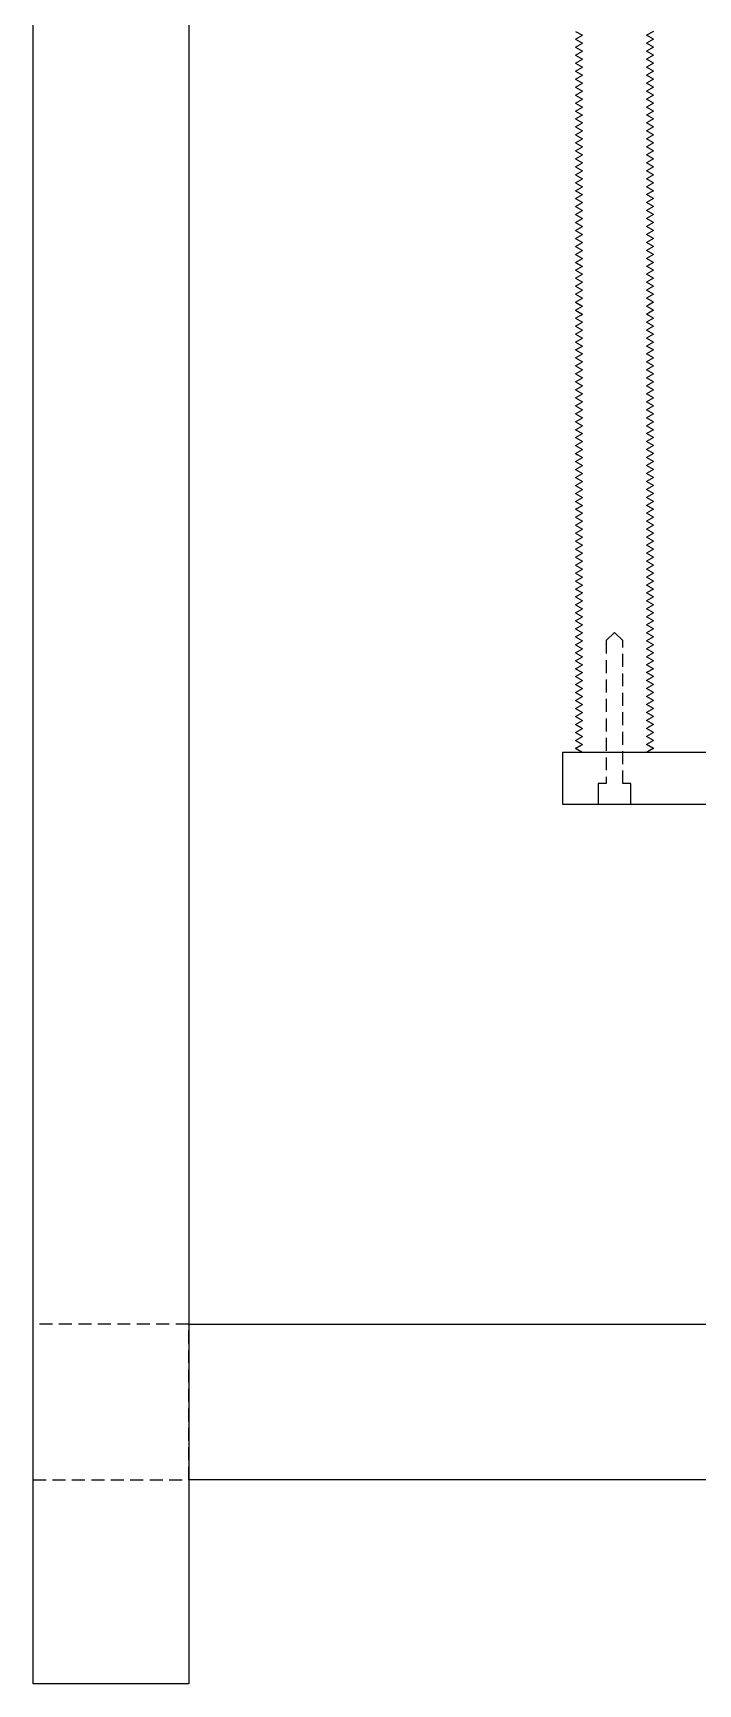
# Model space of a CAD drawing. Header units: centimetres. Extents: x -4347 to 28631, y 41590 to 109107.
# Drawn here: x 9736.6 to 9899.3, y 49263.9 to 49668 of the extents above; entities that cross this region are included whole.
import ezdxf

# ---------------------------------------------------------------- set-up
doc = ezdxf.new("R2010")
doc.units = ezdxf.units.CM
doc.header["$LTSCALE"] = 0.5
doc.linetypes.add('DASHED2', pattern=[9.525, 6.35, -3.175])

msp = doc.modelspace()

# ---------------------------------------------------------------- linework, layer by layer
for p, q in [((9736.593, 49263.88), (9736.593, 50343.88)), ((9774.693, 50328.099), (9774.693, 49263.88)), ((9869.375, 49668.424), (9871.067, 49667.448)), ((9888.425, 49668.424), (9886.733, 49667.448)), ((9869.375, 49666.474), (9871.067, 49667.451)), ((9869.375, 49666.474), (9871.067, 49665.498)), ((9869.375, 49664.524), (9871.067, 49665.501)), ((9869.375, 49664.524), (9871.067, 49663.548)), ((9888.425, 49666.474), (9886.733, 49667.451)), ((9888.425, 49666.474), (9886.733, 49665.498)), ((9888.425, 49664.524), (9886.733, 49665.501)), ((9888.425, 49664.524), (9886.733, 49663.548)), ((9869.375, 49662.574), (9871.067, 49663.551)), ((9869.375, 49662.574), (9871.067, 49661.598)), ((9869.375, 49660.624), (9871.067, 49661.601)), ((9869.375, 49660.624), (9871.067, 49659.648)), ((9888.425, 49662.574), (9886.733, 49663.551)), ((9888.425, 49662.574), (9886.733, 49661.598)), ((9888.425, 49660.624), (9886.733, 49661.601)), ((9888.425, 49660.624), (9886.733, 49659.648)), ((9869.375, 49658.674), (9871.067, 49659.651)), ((9869.375, 49658.674), (9871.067, 49657.698)), ((9869.375, 49656.724), (9871.067, 49657.701)), ((9869.375, 49656.724), (9871.067, 49655.748)), ((9888.425, 49658.674), (9886.733, 49659.651)), ((9888.425, 49658.674), (9886.733, 49657.698)), ((9888.425, 49656.724), (9886.733, 49657.701)), ((9888.425, 49656.724), (9886.733, 49655.748)), ((9869.375, 49654.774), (9871.067, 49655.751)), ((9869.375, 49654.774), (9871.067, 49653.798)), ((9869.375, 49652.821), (9871.067, 49653.798)), ((9869.375, 49652.821), (9871.067, 49651.844)), ((9869.375, 49650.871), (9871.067, 49651.848)), ((9888.425, 49654.774), (9886.733, 49655.751)), ((9888.425, 49654.774), (9886.733, 49653.798)), ((9888.425, 49652.821), (9886.733, 49653.798)), ((9888.425, 49652.821), (9886.733, 49651.844)), ((9888.425, 49650.871), (9886.733, 49651.848)), ((9869.375, 49650.871), (9871.067, 49649.894)), ((9869.375, 49648.921), (9871.067, 49649.898)), ((9869.375, 49648.921), (9871.067, 49647.944)), ((9869.375, 49646.971), (9871.067, 49647.948)), ((9888.425, 49650.871), (9886.733, 49649.894)), ((9888.425, 49648.921), (9886.733, 49649.898)), ((9888.425, 49648.921), (9886.733, 49647.944)), ((9888.425, 49646.971), (9886.733, 49647.948)), ((9869.375, 49646.971), (9871.067, 49645.994)), ((9869.375, 49645.021), (9871.067, 49645.998)), ((9869.375, 49645.021), (9871.067, 49644.044)), ((9869.375, 49643.071), (9871.067, 49644.048)), ((9888.425, 49646.971), (9886.733, 49645.994)), ((9888.425, 49645.021), (9886.733, 49645.998)), ((9888.425, 49645.021), (9886.733, 49644.044)), ((9888.425, 49643.071), (9886.733, 49644.048)), ((9869.375, 49643.071), (9871.067, 49642.094)), ((9869.375, 49641.121), (9871.067, 49642.098)), ((9869.375, 49641.121), (9871.067, 49640.144)), ((9869.375, 49639.171), (9871.067, 49640.148)), ((9888.425, 49643.071), (9886.733, 49642.094)), ((9888.425, 49641.121), (9886.733, 49642.098)), ((9888.425, 49641.121), (9886.733, 49640.144)), ((9888.425, 49639.171), (9886.733, 49640.148)), ((9869.375, 49639.171), (9871.067, 49638.194)), ((9869.375, 49637.221), (9871.067, 49638.198)), ((9869.375, 49637.221), (9871.067, 49636.244)), ((9869.375, 49635.271), (9871.067, 49636.248)), ((9888.425, 49639.171), (9886.733, 49638.194)), ((9888.425, 49637.221), (9886.733, 49638.198)), ((9888.425, 49637.221), (9886.733, 49636.244)), ((9888.425, 49635.271), (9886.733, 49636.248)), ((9869.375, 49635.271), (9871.067, 49634.294)), ((9869.375, 49633.321), (9871.067, 49634.298)), ((9869.375, 49633.321), (9871.067, 49632.344)), ((9869.375, 49631.371), (9871.067, 49632.348)), ((9888.425, 49635.271), (9886.733, 49634.294)), ((9888.425, 49633.321), (9886.733, 49634.298)), ((9888.425, 49633.321), (9886.733, 49632.344)), ((9888.425, 49631.371), (9886.733, 49632.348)), ((9869.375, 49631.371), (9871.067, 49630.394)), ((9869.375, 49629.421), (9871.067, 49630.398)), ((9869.375, 49629.421), (9871.067, 49628.444)), ((9869.375, 49627.471), (9871.067, 49628.448)), ((9888.425, 49631.371), (9886.733, 49630.394)), ((9888.425, 49629.421), (9886.733, 49630.398)), ((9888.425, 49629.421), (9886.733, 49628.444)), ((9888.425, 49627.471), (9886.733, 49628.448)), ((9869.375, 49627.471), (9871.067, 49626.494)), ((9869.375, 49625.521), (9871.067, 49626.498)), ((9869.375, 49625.521), (9871.067, 49624.544)), ((9869.375, 49623.571), (9871.067, 49624.548)), ((9869.375, 49623.571), (9871.067, 49622.594)), ((9888.425, 49627.471), (9886.733, 49626.494)), ((9888.425, 49625.521), (9886.733, 49626.498)), ((9888.425, 49625.521), (9886.733, 49624.544)), ((9888.425, 49623.571), (9886.733, 49624.548)), ((9888.425, 49623.571), (9886.733, 49622.594)), ((9869.375, 49621.621), (9871.067, 49622.598)), ((9869.375, 49621.621), (9871.067, 49620.644)), ((9869.375, 49619.671), (9871.067, 49620.648)), ((9869.375, 49619.671), (9871.067, 49618.694)), ((9888.425, 49621.621), (9886.733, 49622.598)), ((9888.425, 49621.621), (9886.733, 49620.644)), ((9888.425, 49619.671), (9886.733, 49620.648)), ((9888.425, 49619.671), (9886.733, 49618.694)), ((9869.375, 49617.721), (9871.067, 49618.698)), ((9869.375, 49617.721), (9871.067, 49616.744)), ((9869.375, 49615.774), (9871.067, 49616.751)), ((9869.375, 49615.771), (9871.067, 49616.748)), ((9869.375, 49615.774), (9871.067, 49614.798)), ((9869.375, 49615.771), (9871.067, 49614.794)), ((9888.425, 49617.721), (9886.733, 49618.698)), ((9888.425, 49617.721), (9886.733, 49616.744)), ((9888.425, 49615.771), (9886.733, 49616.748)), ((9888.425, 49615.771), (9886.733, 49614.794)), ((9869.375, 49613.824), (9871.067, 49614.801)), ((9869.375, 49613.821), (9871.067, 49614.798)), ((9869.375, 49613.824), (9871.067, 49612.848)), ((9869.375, 49613.821), (9871.067, 49612.844)), ((9869.375, 49611.874), (9871.067, 49612.851)), ((9869.375, 49611.871), (9871.067, 49612.848)), ((9869.375, 49611.874), (9871.067, 49610.898)), ((9869.375, 49611.871), (9870.585, 49611.173)), ((9888.425, 49613.824), (9886.733, 49614.801)), ((9888.425, 49613.821), (9886.733, 49614.798)), ((9888.425, 49613.824), (9886.733, 49612.848)), ((9888.425, 49613.821), (9886.733, 49612.844)), ((9888.425, 49611.874), (9886.733, 49612.851)), ((9888.425, 49611.871), (9886.733, 49612.848)), ((9888.425, 49611.874), (9886.733, 49610.898)), ((9888.425, 49611.871), (9887.216, 49611.173)), ((9869.375, 49609.924), (9871.067, 49610.901)), ((9869.375, 49609.924), (9871.067, 49608.948)), ((9869.375, 49607.974), (9871.067, 49608.951)), ((9869.375, 49607.974), (9871.067, 49606.998)), ((9888.425, 49609.924), (9886.733, 49610.901)), ((9888.425, 49609.924), (9886.733, 49608.948)), ((9888.425, 49607.974), (9886.733, 49608.951)), ((9888.425, 49607.974), (9886.733, 49606.998)), ((9869.375, 49606.024), (9871.067, 49607.001)), ((9869.375, 49606.024), (9871.067, 49605.048)), ((9869.375, 49604.074), (9871.067, 49605.051)), ((9869.375, 49604.074), (9871.067, 49603.098)), ((9869.375, 49604.071), (9871.067, 49603.094)), ((9869.375, 49604.067), (9871.067, 49603.09)), ((9888.425, 49606.024), (9886.733, 49607.001)), ((9888.425, 49606.024), (9886.733, 49605.048)), ((9888.425, 49604.074), (9886.733, 49605.051)), ((9888.425, 49604.074), (9886.733, 49603.098)), ((9869.375, 49602.124), (9871.067, 49603.101)), ((9869.375, 49602.121), (9871.067, 49603.098)), ((9869.375, 49602.117), (9871.067, 49603.094)), ((9869.375, 49602.124), (9870.585, 49601.426)), ((9869.375, 49602.121), (9871.067, 49601.144)), ((9869.375, 49602.117), (9871.067, 49601.14)), ((9869.375, 49600.171), (9871.067, 49601.148)), ((9869.375, 49600.167), (9871.067, 49601.144)), ((9869.375, 49600.171), (9871.067, 49599.194)), ((9869.375, 49600.167), (9870.585, 49599.469)), ((9888.425, 49602.124), (9886.733, 49603.101)), ((9888.425, 49602.121), (9886.733, 49603.098)), ((9888.425, 49602.117), (9886.733, 49603.094)), ((9888.425, 49602.121), (9886.733, 49601.144)), ((9888.425, 49602.117), (9886.733, 49601.14)), ((9888.425, 49600.171), (9886.733, 49601.148)), ((9888.425, 49600.167), (9886.733, 49601.144)), ((9888.425, 49600.171), (9886.733, 49599.194)), ((9888.425, 49602.124), (9887.216, 49601.426)), ((9888.425, 49600.167), (9887.216, 49599.469)), ((9869.375, 49598.221), (9871.067, 49599.198)), ((9869.375, 49598.221), (9871.067, 49597.244)), ((9869.375, 49596.271), (9871.067, 49597.248)), ((9869.375, 49596.271), (9871.067, 49595.294)), ((9869.375, 49594.321), (9871.067, 49595.298)), ((9870.691, 49598.98), (9871.067, 49599.198)), ((9887.11, 49598.98), (9886.733, 49599.198)), ((9888.425, 49598.221), (9886.733, 49599.198)), ((9888.425, 49598.221), (9886.733, 49597.244)), ((9888.425, 49596.271), (9886.733, 49597.248)), ((9888.425, 49596.271), (9886.733, 49595.294)), ((9888.425, 49594.321), (9886.733, 49595.298)), ((9869.375, 49594.321), (9871.067, 49593.344)), ((9869.375, 49592.371), (9871.067, 49593.348)), ((9869.375, 49592.371), (9871.067, 49591.394)), ((9869.375, 49590.421), (9871.067, 49591.398)), ((9888.425, 49594.321), (9886.733, 49593.344)), ((9888.425, 49592.371), (9886.733, 49593.348)), ((9888.425, 49592.371), (9886.733, 49591.394)), ((9888.425, 49590.421), (9886.733, 49591.398)), ((9869.375, 49590.421), (9871.067, 49589.444)), ((9869.375, 49588.471), (9871.067, 49589.448)), ((9869.375, 49588.471), (9871.067, 49587.494)), ((9869.375, 49586.521), (9871.067, 49587.498)), ((9888.425, 49590.421), (9886.733, 49589.444)), ((9888.425, 49588.471), (9886.733, 49589.448)), ((9888.425, 49588.471), (9886.733, 49587.494)), ((9888.425, 49586.521), (9886.733, 49587.498)), ((9869.375, 49586.521), (9871.067, 49585.544)), ((9869.375, 49584.571), (9871.067, 49585.548)), ((9869.375, 49584.571), (9871.067, 49583.594)), ((9869.375, 49582.621), (9871.067, 49583.598)), ((9888.425, 49586.521), (9886.733, 49585.544)), ((9888.425, 49584.571), (9886.733, 49585.548)), ((9888.425, 49584.571), (9886.733, 49583.594)), ((9888.425, 49582.621), (9886.733, 49583.598)), ((9869.375, 49582.621), (9871.067, 49581.644)), ((9869.375, 49580.671), (9871.067, 49581.648)), ((9869.375, 49580.671), (9871.067, 49579.694)), ((9869.375, 49578.721), (9871.067, 49579.698)), ((9888.425, 49582.621), (9886.733, 49581.644)), ((9888.425, 49580.671), (9886.733, 49581.648)), ((9888.425, 49580.671), (9886.733, 49579.694)), ((9888.425, 49578.721), (9886.733, 49579.698)), ((9869.375, 49578.721), (9871.067, 49577.744)), ((9869.375, 49576.771), (9871.067, 49577.748)), ((9869.375, 49576.771), (9871.067, 49575.794)), ((9869.375, 49574.821), (9871.067, 49575.798)), ((9888.425, 49578.721), (9886.733, 49577.744)), ((9888.425, 49576.771), (9886.733, 49577.748)), ((9888.425, 49576.771), (9886.733, 49575.794)), ((9888.425, 49574.821), (9886.733, 49575.798)), ((9869.375, 49574.821), (9871.067, 49573.844)), ((9869.375, 49572.871), (9871.067, 49573.848)), ((9869.375, 49572.871), (9871.067, 49571.894)), ((9869.379, 49570.919), (9871.071, 49571.896)), ((9888.422, 49570.919), (9886.73, 49571.896)), ((9888.425, 49574.821), (9886.733, 49573.844)), ((9888.425, 49572.871), (9886.733, 49573.848)), ((9888.425, 49572.871), (9886.733, 49571.894)), ((9869.379, 49570.919), (9871.071, 49569.942)), ((9869.379, 49568.969), (9871.071, 49569.946)), ((9869.379, 49568.969), (9871.071, 49567.992)), ((9869.379, 49567.019), (9871.071, 49567.996)), ((9869.379, 49567.019), (9871.071, 49566.042)), ((9888.422, 49570.919), (9886.73, 49569.942)), ((9888.422, 49568.969), (9886.73, 49569.946)), ((9888.422, 49568.969), (9886.73, 49567.992)), ((9888.422, 49567.019), (9886.73, 49567.996)), ((9888.422, 49567.019), (9886.73, 49566.042)), ((9869.379, 49565.069), (9871.071, 49566.046)), ((9869.379, 49565.069), (9869.855, 49564.794)), ((9869.379, 49565.069), (9871.071, 49564.092)), ((9869.379, 49563.119), (9871.071, 49564.096)), ((9869.379, 49563.119), (9871.071, 49562.142)), ((9888.422, 49565.069), (9886.73, 49566.046)), ((9888.429, 49565.069), (9886.737, 49564.092)), ((9888.429, 49563.119), (9886.737, 49564.096)), ((9888.429, 49563.119), (9886.737, 49562.142)), ((9888.422, 49565.069), (9887.946, 49564.794)), ((9869.379, 49561.169), (9871.071, 49562.146)), ((9869.379, 49561.169), (9871.071, 49560.192)), ((9869.379, 49559.219), (9871.071, 49560.196)), ((9869.379, 49559.219), (9871.071, 49558.242)), ((9888.429, 49561.169), (9886.737, 49562.146)), ((9888.429, 49561.169), (9886.737, 49560.192)), ((9888.429, 49559.219), (9886.737, 49560.196)), ((9888.429, 49559.219), (9886.737, 49558.242)), ((9869.379, 49557.269), (9871.071, 49558.246)), ((9869.379, 49557.269), (9871.071, 49556.292)), ((9869.379, 49555.319), (9871.071, 49556.296)), ((9869.379, 49555.319), (9871.071, 49554.342)), ((9888.429, 49557.269), (9886.737, 49558.246)), ((9888.429, 49557.269), (9886.737, 49556.292)), ((9888.429, 49555.319), (9886.737, 49556.296)), ((9888.429, 49555.319), (9886.737, 49554.342)), ((9869.379, 49553.369), (9871.071, 49554.346)), ((9869.379, 49553.369), (9871.071, 49552.392)), ((9869.379, 49551.419), (9871.071, 49552.396)), ((9869.379, 49551.419), (9871.071, 49550.442)), ((9888.429, 49553.369), (9886.737, 49554.346)), ((9888.429, 49553.369), (9886.737, 49552.392)), ((9888.429, 49551.419), (9886.737, 49552.396)), ((9888.429, 49551.419), (9886.737, 49550.442)), ((9869.379, 49549.469), (9871.071, 49550.446)), ((9869.379, 49549.469), (9871.071, 49548.492)), ((9869.379, 49547.519), (9871.071, 49548.496)), ((9869.379, 49547.519), (9871.071, 49546.542)), ((9888.429, 49549.469), (9886.737, 49550.446)), ((9888.429, 49549.469), (9886.737, 49548.492)), ((9888.429, 49547.519), (9886.737, 49548.496)), ((9888.429, 49547.519), (9886.737, 49546.542)), ((9869.379, 49545.569), (9871.071, 49546.546)), ((9869.379, 49545.569), (9871.071, 49544.592)), ((9869.379, 49543.619), (9871.071, 49544.596)), ((9869.379, 49543.619), (9871.071, 49542.642)), ((9869.379, 49541.669), (9871.071, 49542.646)), ((9888.429, 49545.569), (9886.737, 49546.546)), ((9888.429, 49545.569), (9886.737, 49544.592)), ((9888.429, 49543.619), (9886.737, 49544.596)), ((9888.429, 49543.619), (9886.737, 49542.642)), ((9888.429, 49541.669), (9886.737, 49542.646)), ((9869.379, 49541.669), (9871.071, 49540.692)), ((9869.379, 49539.715), (9871.071, 49540.692)), ((9869.379, 49539.715), (9871.071, 49538.738)), ((9869.379, 49537.765), (9871.071, 49538.742)), ((9888.429, 49541.669), (9886.737, 49540.692)), ((9888.429, 49539.715), (9886.737, 49540.692)), ((9888.429, 49539.715), (9886.737, 49538.738)), ((9888.429, 49537.765), (9886.737, 49538.742)), ((9869.379, 49537.765), (9871.071, 49536.788)), ((9869.379, 49535.815), (9871.071, 49536.792)), ((9869.379, 49535.815), (9871.071, 49534.838)), ((9869.379, 49533.865), (9871.071, 49534.842)), ((9888.429, 49537.765), (9886.737, 49536.788)), ((9888.429, 49535.815), (9886.737, 49536.792)), ((9888.429, 49535.815), (9886.737, 49534.838)), ((9888.429, 49533.865), (9886.737, 49534.842)), ((9869.379, 49533.865), (9871.071, 49532.888)), ((9869.379, 49531.915), (9871.071, 49532.892)), ((9869.379, 49531.915), (9871.071, 49530.938)), ((9869.379, 49529.965), (9871.071, 49530.942)), ((9888.429, 49533.865), (9886.737, 49532.888)), ((9888.429, 49531.915), (9886.737, 49532.892)), ((9888.429, 49531.915), (9886.737, 49530.938)), ((9888.429, 49529.965), (9886.737, 49530.942)), ((9869.379, 49529.965), (9871.071, 49528.988)), ((9869.379, 49528.015), (9871.071, 49528.992)), ((9869.379, 49528.015), (9871.071, 49527.038)), ((9869.379, 49526.065), (9871.071, 49527.042)), ((9888.429, 49529.965), (9886.737, 49528.988)), ((9888.429, 49528.015), (9886.737, 49528.992)), ((9888.429, 49528.015), (9886.737, 49527.038)), ((9888.429, 49526.065), (9886.737, 49527.042)), ((9869.379, 49526.065), (9871.071, 49525.088)), ((9869.379, 49524.115), (9871.071, 49525.092)), ((9869.379, 49524.115), (9871.071, 49523.138)), ((9869.379, 49522.165), (9871.071, 49523.142)), ((9888.429, 49526.065), (9886.737, 49525.088)), ((9888.429, 49524.115), (9886.737, 49525.092)), ((9888.429, 49524.115), (9886.737, 49523.138)), ((9888.429, 49522.165), (9886.737, 49523.142)), ((9869.379, 49522.165), (9871.071, 49521.188)), ((9869.379, 49520.215), (9871.071, 49521.192)), ((9869.379, 49520.215), (9871.071, 49519.238)), ((9869.379, 49518.265), (9871.071, 49519.242)), ((9878.893, 49521.28), (9876.893, 49519.28)), ((9880.893, 49519.28), (9878.893, 49521.28)), ((9888.429, 49522.165), (9886.737, 49521.188)), ((9888.429, 49520.215), (9886.737, 49521.192)), ((9888.429, 49520.215), (9886.737, 49519.238)), ((9888.429, 49518.265), (9886.737, 49519.242)), ((9869.379, 49518.265), (9871.071, 49517.288)), ((9869.379, 49516.315), (9871.071, 49517.292)), ((9869.379, 49516.315), (9871.071, 49515.338)), ((9869.379, 49514.365), (9871.071, 49515.342)), ((9869.379, 49514.365), (9871.071, 49513.388)), ((9888.429, 49518.265), (9886.737, 49517.288)), ((9888.429, 49516.315), (9886.737, 49517.292)), ((9888.429, 49516.315), (9886.737, 49515.338)), ((9888.429, 49514.365), (9886.737, 49515.342)), ((9888.429, 49514.365), (9886.737, 49513.388)), ((9869.379, 49512.415), (9871.071, 49513.392)), ((9869.379, 49512.415), (9871.071, 49511.438)), ((9869.379, 49510.465), (9871.071, 49511.442)), ((9869.379, 49510.465), (9871.071, 49509.488)), ((9888.429, 49512.415), (9886.737, 49513.392)), ((9888.429, 49512.415), (9886.737, 49511.438)), ((9888.429, 49510.465), (9886.737, 49511.442)), ((9888.429, 49510.465), (9886.737, 49509.488)), ((9869.379, 49508.515), (9871.071, 49509.492)), ((9869.379, 49508.515), (9871.071, 49507.538)), ((9869.379, 49506.565), (9871.071, 49507.542)), ((9869.379, 49506.565), (9871.071, 49505.588)), ((9888.429, 49508.515), (9886.737, 49509.492)), ((9888.429, 49508.515), (9886.737, 49507.538)), ((9888.429, 49506.565), (9886.737, 49507.542)), ((9888.429, 49506.565), (9886.737, 49505.588)), ((9869.379, 49504.615), (9871.071, 49505.592)), ((9869.379, 49504.615), (9871.071, 49503.638)), ((9869.379, 49502.669), (9871.071, 49503.646)), ((9869.379, 49502.665), (9871.071, 49503.642)), ((9869.379, 49502.669), (9871.071, 49501.692)), ((9869.379, 49502.665), (9871.071, 49501.688)), ((9888.429, 49504.615), (9886.737, 49505.592)), ((9888.429, 49504.615), (9886.737, 49503.638)), ((9888.429, 49502.665), (9886.737, 49503.642)), ((9888.429, 49502.665), (9886.737, 49501.688)), ((9869.379, 49500.719), (9871.071, 49501.696)), ((9869.379, 49500.715), (9871.071, 49501.692)), ((9869.379, 49500.719), (9871.071, 49499.742)), ((9869.379, 49500.715), (9871.071, 49499.738)), ((9869.379, 49498.769), (9871.071, 49499.746)), ((9869.379, 49498.765), (9871.071, 49499.742)), ((9869.379, 49498.769), (9871.071, 49497.792)), ((9869.379, 49498.765), (9870.588, 49498.067)), ((9888.429, 49500.719), (9886.737, 49501.696)), ((9888.429, 49500.715), (9886.737, 49501.692)), ((9888.429, 49500.719), (9886.737, 49499.742)), ((9888.429, 49500.715), (9886.737, 49499.738)), ((9888.429, 49498.769), (9886.737, 49499.746)), ((9888.429, 49498.765), (9886.737, 49499.742)), ((9888.429, 49498.769), (9886.737, 49497.792)), ((9888.429, 49498.765), (9887.22, 49498.067)), ((9869.379, 49496.819), (9871.071, 49497.796)), ((9869.379, 49496.819), (9871.071, 49495.842)), ((9869.379, 49494.865), (9871.071, 49495.842)), ((9869.379, 49494.861), (9871.071, 49495.838)), ((9869.379, 49494.865), (9871.071, 49493.888)), ((9869.379, 49494.861), (9871.071, 49493.884)), ((9888.429, 49496.819), (9886.737, 49497.796)), ((9888.429, 49496.819), (9886.737, 49495.842)), ((9888.429, 49494.865), (9886.737, 49495.842)), ((9888.429, 49494.861), (9886.737, 49495.838)), ((9888.429, 49494.865), (9886.737, 49493.888)), ((9888.429, 49494.861), (9886.737, 49493.884)), ((9866.193, 49491.98), (10156.993, 49491.98)), ((9866.193, 49491.98), (9866.193, 49479.28)), ((9869.379, 49492.915), (9871.071, 49493.892)), ((9869.379, 49492.911), (9871.071, 49493.888)), ((9869.379, 49492.915), (9871.071, 49491.938)), ((9869.379, 49492.911), (9870.588, 49492.213)), ((9888.429, 49492.915), (9886.737, 49493.892)), ((9888.429, 49492.911), (9886.737, 49493.888)), ((9888.429, 49492.915), (9886.737, 49491.938)), ((9888.429, 49492.911), (9887.22, 49492.213)), ((9876.893, 49484.28), (9874.893, 49484.28)), ((9874.893, 49484.28), (9874.893, 49479.28)), ((9882.893, 49484.28), (9880.893, 49484.28)), ((9882.893, 49479.28), (9882.893, 49484.28)), ((9866.193, 49479.28), (10156.993, 49479.28)), ((9874.893, 49479.28), (9882.893, 49479.28)), ((9774.693, 49351.98), (10198.493, 49351.98)), ((10198.493, 49313.88), (9774.693, 49313.88)), ((9774.693, 49263.88), (9736.593, 49263.88))]:
    msp.add_line(p, q)
at = {"linetype": 'DASHED2'}
for p, q in [((9876.893, 49519.28), (9876.893, 49484.28)), ((9880.893, 49484.28), (9880.893, 49519.28)), ((9774.693, 49351.98), (9736.593, 49351.98)), ((9774.693, 49313.88), (9774.693, 49351.98)), ((9736.593, 49313.88), (9774.693, 49313.88))]:
    msp.add_line(p, q, dxfattribs=at)

doc.saveas('drawing.dxf')
